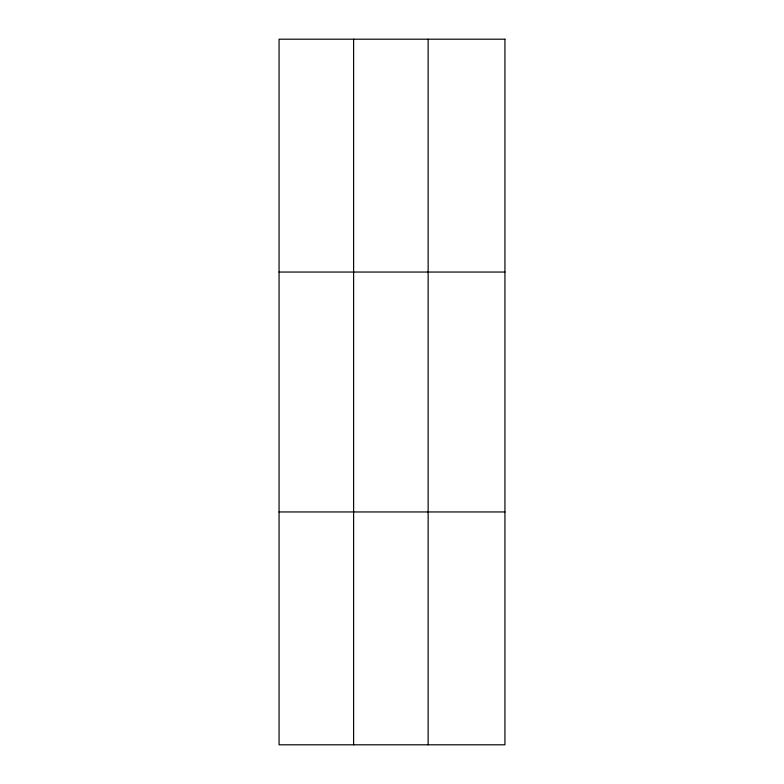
<?xml version="1.0" encoding="UTF-8"?>
<svg xmlns="http://www.w3.org/2000/svg" width="784" height="784" viewBox="0 0 784 784"><rect width="100%" height="100%" fill="white"/><g stroke="black" fill="none" stroke-linecap="round" stroke-linejoin="round"><path stroke-width="1.18" d="M353.604 39.2L353.604 744.8M428.142 39.2L428.142 744.8M279.065 272.048L504.935 272.048M279.065 511.952L504.935 511.952M504.935 39.2L504.935 744.8L279.065 744.8L279.065 39.2L504.935 39.2"/></g></svg>
